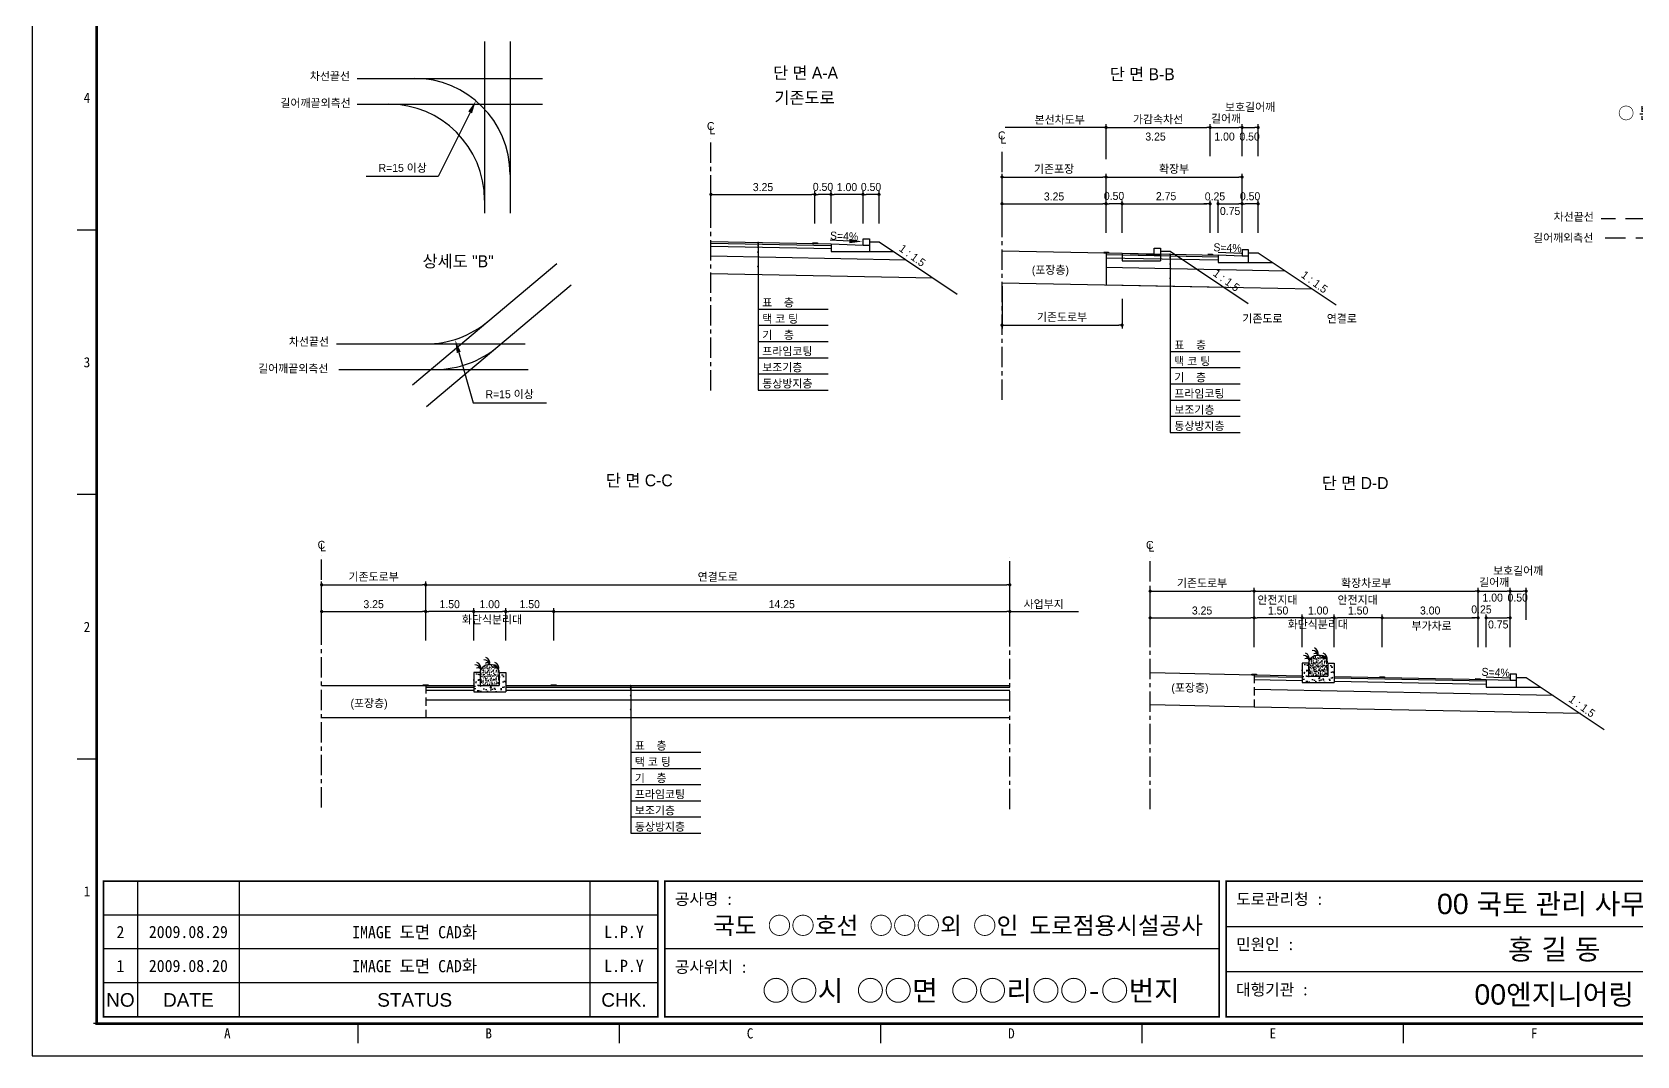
# Model space of a CAD drawing. Header units: millimetres. Extents: x 475 to 899, y 2 to 302.
# Drawn here: x 475.2 to 725.9, y 2.4 to 162.4 of the extents above; entities that cross this region are included whole.
import ezdxf
from ezdxf.enums import TextEntityAlignment as Align

# ---------------------------------------------------------------- set-up
doc = ezdxf.new("R2010")
doc.units = ezdxf.units.MM
doc.linetypes.add('CENTER', pattern=[50.8, 31.75, -6.35, 6.35, -6.35])
doc.linetypes.add('HIDDEN', pattern=[9.525, 6.35, -3.175])
for name, color, linetype in [('CC-GSTR-0004', 4, 'Continuous'), ('CZ-DIMT-0002', 7, 'Continuous'), ('CZ-EXST-0002', 1, 'Continuous'), ('CZ-LIN1-0007', 7, 'Continuous'), ('CZ-LIN2-0003', 3, 'Continuous'), ('CZ-LINE-0001', 7, 'Continuous'), ('CZ-TEXT-BOX0', 7, 'Continuous'), ('TITLE', 7, 'Continuous')]:
    doc.layers.add(name, color=color, linetype=linetype)
doc.styles.add('견고딕', font='arial.ttf')
doc.styles.add('돋움', font='')
doc.styles.add('돋음체', font='')
doc.styles.get('돋움').set_extended_font_data('Dotum')
doc.styles.get('돋음체').set_extended_font_data('DotumChe')

# ---------------------------------------------------------------- blocks, each defined once
blk = doc.blocks.new('_Dot')
at = {"color": 0, "linetype": 'ByBlock', "lineweight": -2}
blk.add_line((-0.5, 0), (-1, 0), dxfattribs=at)
at = {"color": 0, "linetype": 'ByBlock', "const_width": 0.5}
blk.add_lwpolyline([(-0.25, 0, 1), (0.25, 0, 1)], format="xyb", close=True, dxfattribs=at)

msp = doc.modelspace()

# ---------------------------------------------------------------- hatches: boundary and pattern name
at = {"layer": 'CZ-EXST-0002'}
h = msp.add_hatch(dxfattribs=at)
h.set_pattern_fill('AR-SAND', color=256, scale=0.01, style=0)
h.set_pattern_definition([(37.5, (-563.91116, 3543.1236), (-0.016000313, 0.489413237), [0, -0.38608, 0, -0.4318, 0, -0.41275]), (7.5, (-563.91116, 3543.1236), (0.44952328, 0.7168251), [0, -0.20828, 0, -0.34798, 0, -0.13335]), (327.5, (-564.2236, 3543.1236), (0.79099237, 0.001437185), [0, -0.127, 0, -0.4572, 0, -0.5969]), (317.5, (-564.2236, 3543.1236), (0.76355645, 0.22292932), [0, -0.0635, 0, -0.29972, 0, -0.3429])])
edge = h.paths.add_edge_path()
edge.add_ellipse((546.71, 62.28), major_axis=(-1.5, 0), ratio=0.829212, start_angle=180, end_angle=360)
edge.add_line((545.21, 62.28), (545.21, 60.28))
edge.add_line((545.21, 60.28), (548.21, 60.28))
edge.add_line((548.21, 60.28), (548.21, 62.28))
h = msp.add_hatch(dxfattribs=at)
h.set_pattern_fill('AR-CONC', color=256, scale=0.01, style=0)
h.set_pattern_definition([(50, (-434.5083, 3544.5868), (1.8218467, -0.15939086), [0.1905, -2.0955]), (355, (-434.5083, 3544.5868), (-0.3524283, 1.9105664), [0.1524, -1.6764]), (100.451, (-434.3565, 3544.5735), (1.469425, 1.7511669), [0.1619, -1.7809]), (46.1842, (-434.5083, 3545.0948), (2.7107904, -0.4204233), [0.28575, -3.14325]), (96.6356, (-434.2824, 3545.0597), (2.3740423, 2.4742556), [0.24285, -2.67135]), (351.184, (-434.5083, 3545.0948), (2.374046, 2.4742512), [0.2286, -2.5146]), (21, (-434.2543, 3544.9678), (1.5161488, -1.0226552), [0.1905, -2.0955]), (326, (-434.2543, 3544.9678), (0.6180203, 1.8418797), [0.1524, -1.6764]), (71.4514, (-434.128, 3544.8825), (2.1341649, 0.8192286), [0.1619, -1.7809]), (37.5, (-434.5083, 3544.58676), (0.03088603, 0.84555039), [0, -1.65608, 0, -1.7018, 0, -1.68275]), (7.5, (-434.5083, 3544.5868), (0.66819663, 1.00180575), [0, -0.97028, 0, -1.61798, 0, -0.64135]), (327.5, (-435.0747, 3544.58676), (1.35590595, -0.05728744), [0, -0.635, 0, -1.9812, 0, -2.6289]), (317.5, (-435.3287, 3544.5868), (1.4812918, 0.2542649), [0, -0.8255, 0, -1.31572, 0, -1.8669])])
h.paths.add_polyline_path([(678.61, 60.74), (678.61, 63.74), (677.61, 63.74), (677.61, 61.74), (674.61, 61.74), (674.61, 63.74), (673.61, 63.74), (673.61, 60.74)])
h = msp.add_hatch(dxfattribs=at)
h.set_pattern_fill('AR-SAND', color=256, scale=0.01, style=0)
h.set_pattern_definition([(37.5, (-434.5083, 3544.58676), (-0.016000313, 0.489413237), [0, -0.38608, 0, -0.4318, 0, -0.41275]), (7.5, (-434.5083, 3544.58676), (0.44952328, 0.7168251), [0, -0.20828, 0, -0.34798, 0, -0.13335]), (327.5, (-434.8207, 3544.58676), (0.79099237, 0.001437185), [0, -0.127, 0, -0.4572, 0, -0.5969]), (317.5, (-434.8207, 3544.58676), (0.76355645, 0.22292932), [0, -0.0635, 0, -0.29972, 0, -0.3429])])
edge = h.paths.add_edge_path()
edge.add_ellipse((676.11, 63.74), major_axis=(-1.5, 0), ratio=0.829212, start_angle=180, end_angle=360)
edge.add_line((674.61, 63.74), (674.61, 61.74))
edge.add_line((674.61, 61.74), (677.61, 61.74))
edge.add_line((677.61, 61.74), (677.61, 63.74))
h = msp.add_hatch(dxfattribs=at)
h.set_pattern_fill('AR-CONC', color=256, scale=0.01, style=0)
h.set_pattern_definition([(50, (-563.9112, 3543.1236), (1.8218467, -0.15939086), [0.1905, -2.0955]), (355, (-563.9112, 3543.1236), (-0.3524283, 1.9105664), [0.1524, -1.6764]), (100.451, (-563.7593, 3543.1103), (1.469425, 1.7511669), [0.1619, -1.7809]), (46.1842, (-563.9112, 3543.6316), (2.7107904, -0.4204233), [0.28575, -3.14325]), (96.6356, (-563.6853, 3543.5965), (2.3740423, 2.4742556), [0.24285, -2.67135]), (351.184, (-563.9112, 3543.6316), (2.374046, 2.4742512), [0.2286, -2.5146]), (21, (-563.6572, 3543.5046), (1.5161488, -1.0226552), [0.1905, -2.0955]), (326, (-563.6572, 3543.5046), (0.6180203, 1.8418797), [0.1524, -1.6764]), (71.4514, (-563.5308, 3543.4194), (2.1341649, 0.8192286), [0.1619, -1.7809]), (37.5, (-563.91116, 3543.1236), (0.03088603, 0.84555039), [0, -1.65608, 0, -1.7018, 0, -1.68275]), (7.5, (-563.9112, 3543.1236), (0.66819663, 1.00180575), [0, -0.97028, 0, -1.61798, 0, -0.64135]), (327.5, (-564.4776, 3543.1236), (1.35590595, -0.05728744), [0, -0.635, 0, -1.9812, 0, -2.6289]), (317.5, (-564.7316, 3543.1236), (1.4812918, 0.2542649), [0, -0.8255, 0, -1.31572, 0, -1.8669])])
h.paths.add_polyline_path([(549.21, 59.28), (549.21, 62.28), (548.21, 62.28), (548.21, 60.28), (545.21, 60.28), (545.21, 62.28), (544.21, 62.28), (544.21, 59.28)])
at = {"layer": 'CZ-LIN1-0007'}
for points in [[(597.9, 129.31), (597.9, 129.43), (597.15, 129.45), (597.15, 129.32)], [(643.36, 127.85), (643.36, 127.98), (642.61, 127.99), (642.61, 127.87)], [(659.61, 127.53), (659.61, 127.65), (658.86, 127.67), (658.86, 127.54)], [(537.08, 60.28), (537.08, 60.4), (536.33, 60.4), (536.33, 60.28)], [(557.08, 60.28), (557.08, 60.4), (556.33, 60.4), (556.33, 60.28)], [(666.48, 61.9), (666.49, 62.02), (665.74, 62.04), (665.73, 61.91)], [(686.48, 61.5), (686.49, 61.62), (685.74, 61.64), (685.73, 61.51)], [(701.48, 61.2), (701.49, 61.32), (700.74, 61.34), (700.73, 61.21)]]:
    msp.add_hatch(color=256, dxfattribs=at).paths.add_polyline_path(points)

# ---------------------------------------------------------------- linework, layer by layer
at = {"color": 0, "linetype": 'ByBlock', "lineweight": -2}
for p, q in [((642.73, 147.45), (642.48, 147.45)), ((628.21, 71.83), (628.46, 71.83))]:
    msp.add_line(p, q, dxfattribs=at)
at = {"color": 0, "linetype": 'ByBlock', "const_width": 0.25}
for points in [[(642.86, 147.45, 1), (643.11, 147.45, 1)], [(628.08, 71.83, 1), (627.83, 71.83, 1)]]:
    msp.add_lwpolyline(points, format="xyb", close=True, dxfattribs=at)
at = {"layer": 'CC-GSTR-0004'}
for p, q in [((600.02, 129.27), (605.02, 129.07)), ((600.02, 129.27), (600.02, 128.07)), ((600.02, 128.07), (606.02, 128.07)), ((605.02, 130.07), (606.02, 130.07)), ((605.02, 129.07), (605.02, 130.07)), ((605.02, 129.07), (606.02, 129.07)), ((606.02, 130.07), (606.02, 128.07))]:
    msp.add_line(p, q, dxfattribs=at)
for points in [[(665.23, 127.36), (664.23, 127.36), (660.48, 127.51), (660.48, 126.36), (665.23, 126.36), (665.23, 128.36), (664.23, 128.36), (664.23, 127.36)], [(707.11, 61.03), (706.11, 61.03), (702.36, 61.18), (702.36, 60.03), (707.11, 60.03), (707.11, 62.03), (706.11, 62.03), (706.11, 61.03)]]:
    msp.add_lwpolyline(points, dxfattribs=at)
at = {"layer": 'CZ-EXST-0002'}
for p, q in [((545.91, 160.87), (545.91, 134.09)), ((549.9, 160.87), (549.9, 134.09)), ((526.02, 155.13), (554.97, 155.13)), ((526.02, 151.11), (554.97, 151.11)), ((626.73, 128.18), (645.48, 127.81)), ((650.48, 128.61), (651.48, 128.61)), ((650.48, 127.61), (650.48, 128.61)), ((651.48, 128.61), (651.48, 126.61)), ((651.48, 128.11), (652.98, 128.11)), ((652.98, 128.11), (665.19, 119.97)), ((534.63, 107.22), (557.18, 126.21)), ((645.48, 127.81), (650.48, 127.61)), ((645.48, 127.81), (645.48, 126.61)), ((645.48, 126.61), (651.48, 126.61)), ((650.48, 127.61), (651.48, 127.61)), ((536.84, 103.86), (559.44, 122.88)), ((626.73, 123.18), (661.41, 122.49)), ((522.76, 113.65), (552.23, 113.65)), ((523.17, 109.65), (552.71, 109.65)), ((520.46, 60.28), (536.71, 60.28)), ((666.11, 61.9), (649.86, 62.23)), ((520.46, 55.28), (536.71, 55.28)), ((666.11, 56.9), (649.86, 57.23))]:
    msp.add_line(p, q, dxfattribs=at)
at = {"layer": 'CZ-LIN1-0007'}
for p, q in [((597.15, 129.45), (597.9, 129.43)), ((597.15, 129.32), (597.9, 129.31)), ((597.9, 129.43), (597.9, 129.31)), ((642.61, 127.99), (643.36, 127.98)), ((642.61, 127.87), (643.36, 127.85)), ((643.36, 127.98), (643.36, 127.85)), ((658.86, 127.67), (659.61, 127.65)), ((658.86, 127.54), (659.61, 127.53)), ((659.61, 127.65), (659.61, 127.53)), ((536.33, 60.28), (536.33, 60.4)), ((536.33, 60.4), (537.08, 60.4)), ((537.08, 60.28), (536.33, 60.28)), ((537.08, 60.4), (537.08, 60.28)), ((556.33, 60.4), (557.08, 60.4)), ((556.33, 60.28), (556.33, 60.4)), ((557.08, 60.28), (556.33, 60.28)), ((557.08, 60.4), (557.08, 60.28)), ((665.73, 61.91), (665.74, 62.04)), ((666.48, 61.9), (665.73, 61.91)), ((665.74, 62.04), (666.49, 62.02)), ((666.49, 62.02), (666.48, 61.9)), ((685.73, 61.51), (685.74, 61.64)), ((686.48, 61.5), (685.73, 61.51)), ((685.74, 61.64), (686.49, 61.62)), ((686.49, 61.62), (686.48, 61.5)), ((700.73, 61.21), (700.74, 61.34)), ((701.48, 61.2), (700.73, 61.21)), ((700.74, 61.34), (701.49, 61.32)), ((701.49, 61.32), (701.48, 61.2))]:
    msp.add_line(p, q, dxfattribs=at)
at = {"layer": 'CZ-LIN2-0003'}
for p, q in [((581.27, 129.64), (600.02, 129.27)), ((581.27, 129.39), (600.02, 129.02)), ((581.27, 128.89), (600.02, 128.52)), ((606.02, 129.57), (607.52, 129.57)), ((606.02, 128.07), (609.77, 128.07)), ((607.52, 129.57), (619.73, 121.43)), ((642.98, 127.86), (642.98, 122.86)), ((642.98, 127.86), (660.48, 127.51)), ((665.23, 127.86), (666.73, 127.86)), ((666.73, 127.86), (678.94, 119.72)), ((581.27, 127.39), (611.7, 126.78)), ((642.98, 127.61), (660.48, 127.26)), ((642.98, 127.11), (660.48, 126.76)), ((642.98, 125.61), (670.95, 125.05)), ((665.23, 126.36), (668.98, 126.36)), ((581.27, 124.64), (615.95, 123.95)), ((642.98, 122.86), (675.2, 122.22)), ((674.61, 63.74), (673.61, 63.74)), ((673.61, 63.74), (673.61, 60.74)), ((674.61, 63.74), (674.61, 61.74)), ((677.61, 63.74), (678.61, 63.74)), ((677.61, 63.74), (677.61, 61.74)), ((678.61, 63.74), (678.61, 60.74)), ((536.71, 60.28), (544.21, 60.28)), ((545.21, 62.28), (544.21, 62.28)), ((544.21, 62.28), (544.21, 59.28)), ((545.21, 62.28), (545.21, 60.28)), ((545.21, 60.28), (548.21, 60.28)), ((548.21, 62.28), (548.21, 60.28)), ((548.21, 62.28), (549.21, 62.28)), ((549.21, 62.28), (549.21, 59.28)), ((549.21, 60.28), (627.96, 60.28)), ((673.61, 61.75), (666.11, 61.9)), ((673.61, 61.5), (666.11, 61.65)), ((673.61, 61), (666.11, 61.15)), ((673.61, 60.74), (678.61, 60.74)), ((674.61, 61.74), (677.61, 61.74)), ((702.36, 61.18), (678.61, 61.65)), ((702.36, 60.93), (678.61, 61.4)), ((702.36, 60.43), (678.61, 60.9)), ((707.11, 61.53), (708.61, 61.53)), ((708.61, 61.53), (720.81, 53.39)), ((536.71, 60.03), (544.21, 60.03)), ((536.71, 59.53), (544.21, 59.53)), ((536.71, 58.03), (627.96, 58.03)), ((544.21, 59.28), (549.21, 59.28)), ((549.21, 60.03), (627.96, 60.03)), ((549.21, 59.53), (627.96, 59.53)), ((712.82, 58.72), (666.11, 59.65)), ((707.11, 60.03), (710.86, 60.03)), ((536.71, 55.28), (627.96, 55.28)), ((717.08, 55.88), (666.11, 56.9))]:
    msp.add_line(p, q, dxfattribs=at)
for centre, radius, start, end in [((534.9, 140.13), 15, 0, 90), ((530.91, 136.11), 15, 0, 90), ((536.79, 128.65), 15, 270, 310.097), ((538.25, 124.65), 15, 270, 310.097), ((673.74, 64.42), 1, 347.1802, 67.3267), ((675.24, 64.86), 0.88, 7.8639, 92.7752), ((675.7, 64.84), 0.44, 19.771, 124.0366), ((675.13, 65.21), 1, 347.1802, 67.3267), ((676.52, 64.42), 1, 347.1802, 67.3267), ((544.44, 62.62), 0.88, 7.8639, 92.7752), ((544.9, 62.59), 0.44, 19.771, 124.0366), ((544.33, 62.96), 1, 347.1802, 67.3267), ((545.84, 63.4), 0.88, 7.8639, 92.7752), ((546.29, 63.37), 0.44, 19.771, 124.0366), ((545.73, 63.74), 1, 347.1802, 67.3267), ((547.23, 62.62), 0.88, 7.8639, 92.7752), ((547.69, 62.59), 0.44, 19.771, 124.0366), ((547.12, 62.96), 1, 347.1802, 67.3267), ((673.84, 64.08), 0.88, 7.8639, 92.7752), ((674.3, 64.05), 0.44, 19.771, 124.0366), ((676.63, 64.08), 0.88, 7.8639, 92.7752), ((677.09, 64.05), 0.44, 19.771, 124.0366)]:
    msp.add_arc(centre, radius, start, end, dxfattribs=at)
for centre in [(546.71, 62.28), (676.11, 63.74)]:
    msp.add_ellipse(centre, major_axis=(-1.5, 0), ratio=0.829212, start_param=3.141593, end_param=6.283185, dxfattribs=at)
at = {"layer": 'CZ-LINE-0001'}
for p, q in [((642.98, 142.48), (642.98, 147.95)), ((642.98, 142.98), (642.98, 147.95)), ((659.23, 142.98), (659.23, 147.95)), ((659.23, 142.98), (659.23, 147.95)), ((664.23, 142.98), (664.23, 147.95)), ((664.23, 142.98), (664.23, 147.95)), ((666.73, 142.98), (666.73, 147.95)), ((642.98, 147.45), (627.23, 147.45)), ((643.48, 147.45), (658.73, 147.45)), ((659.73, 147.45), (663.73, 147.45)), ((664.73, 147.45), (666.23, 147.45)), ((626.73, 136.03), (626.73, 140.21)), ((627.23, 139.71), (642.48, 139.71)), ((642.98, 136.03), (642.98, 140.21)), ((642.98, 136.03), (642.98, 140.21)), ((643.48, 139.71), (663.73, 139.71)), ((664.23, 136.03), (664.23, 140.21)), ((581.27, 132.44), (581.27, 137.49)), ((581.77, 136.99), (597.02, 136.99)), ((597.52, 132.44), (597.52, 137.49)), ((597.52, 132.44), (597.52, 137.49)), ((599.52, 136.99), (598.02, 136.99)), ((600.02, 132.44), (600.02, 137.49)), ((600.02, 132.44), (600.02, 137.49)), ((604.52, 136.99), (600.52, 136.99)), ((605.02, 132.44), (605.02, 137.49)), ((605.02, 134.88), (605.02, 137.49)), ((607.02, 136.99), (605.52, 136.99)), ((607.52, 132.44), (607.52, 137.49)), ((626.73, 130.98), (626.73, 136.03)), ((627.23, 135.53), (642.48, 135.53)), ((642.98, 130.98), (642.98, 136.03)), ((642.98, 130.98), (642.98, 136.03)), ((644.98, 135.53), (643.48, 135.53)), ((645.48, 130.98), (645.48, 136.03)), ((645.48, 130.98), (645.48, 136.03)), ((645.98, 135.53), (658.73, 135.53)), ((658.73, 135.53), (658.23, 135.53)), ((659.23, 130.98), (659.23, 136.03)), ((659.23, 130.98), (659.23, 136.03)), ((660.48, 130.98), (660.48, 136.03)), ((660.48, 130.98), (660.48, 136.03)), ((660.98, 135.53), (661.48, 135.53)), ((660.98, 135.53), (663.73, 135.53)), ((664.23, 133.42), (664.23, 136.03)), ((664.23, 130.98), (664.23, 136.03)), ((666.23, 135.53), (664.73, 135.53)), ((666.73, 130.98), (666.73, 136.03)), ((588.63, 129.5), (588.63, 106.42)), ((652.99, 127.66), (652.99, 99.8)), ((626.73, 122.68), (626.73, 116.07)), ((645.48, 120.68), (645.48, 116.07)), ((588.63, 119.08), (599.56, 119.08)), ((588.63, 116.55), (599.56, 116.55)), ((627.23, 116.57), (644.98, 116.57)), ((588.63, 114.02), (599.56, 114.02)), ((588.63, 111.48), (599.56, 111.48)), ((652.99, 112.46), (663.93, 112.46)), ((588.63, 108.95), (599.56, 108.95)), ((652.99, 109.93), (663.93, 109.93)), ((588.63, 106.42), (599.56, 106.42)), ((652.99, 107.4), (663.93, 107.4)), ((652.99, 104.86), (663.93, 104.86)), ((652.99, 102.33), (663.93, 102.33)), ((652.99, 99.8), (663.93, 99.8)), ((520.46, 72.33), (520.46, 76.5)), ((520.96, 76), (536.21, 76)), ((536.71, 72.33), (536.71, 76.5)), ((536.71, 72.33), (536.71, 76.5)), ((537.21, 76), (627.46, 76)), ((627.96, 72.33), (627.96, 76.5)), ((649.86, 71.34), (649.86, 75.51)), ((666.11, 71.34), (666.11, 75.51)), ((666.11, 71.34), (666.11, 75.51)), ((701.11, 71.34), (701.11, 75.51)), ((701.11, 70.54), (701.11, 75.51)), ((706.11, 70.54), (706.11, 75.51)), ((706.11, 70.54), (706.11, 75.51)), ((708.61, 70.54), (708.61, 75.51)), ((650.36, 75.01), (665.61, 75.01)), ((666.61, 75.01), (700.61, 75.01)), ((701.61, 75.01), (705.61, 75.01)), ((706.61, 75.01), (708.11, 75.01)), ((520.46, 67.28), (520.46, 72.33)), ((520.96, 71.83), (536.21, 71.83)), ((536.71, 67.28), (536.71, 72.33)), ((536.71, 67.28), (536.71, 72.33)), ((543.71, 71.83), (537.21, 71.83)), ((544.21, 67.28), (544.21, 72.33)), ((544.21, 67.28), (544.21, 72.33)), ((544.71, 71.83), (548.71, 71.83)), ((549.21, 67.28), (549.21, 72.33)), ((549.21, 67.28), (549.21, 72.33)), ((556.21, 71.83), (549.71, 71.83)), ((556.71, 67.28), (556.71, 72.33)), ((556.71, 67.28), (556.71, 72.33)), ((557.21, 71.83), (627.46, 71.83)), ((627.96, 67.28), (627.96, 72.33)), ((627.96, 67.28), (627.96, 72.33)), ((628.46, 71.83), (638.68, 71.83)), ((649.86, 66.28), (649.86, 71.34)), ((650.36, 70.84), (665.61, 70.84)), ((666.11, 66.28), (666.11, 71.34)), ((666.11, 66.28), (666.11, 71.34)), ((673.11, 70.84), (666.61, 70.84)), ((673.61, 66.28), (673.61, 71.34)), ((673.61, 66.28), (673.61, 71.34)), ((674.11, 70.84), (678.11, 70.84)), ((678.61, 66.28), (678.61, 71.34)), ((678.61, 66.28), (678.61, 71.34)), ((685.61, 70.84), (679.11, 70.84)), ((686.11, 66.28), (686.11, 71.34)), ((686.11, 66.28), (686.11, 71.34)), ((686.61, 70.84), (700.61, 70.84)), ((700.61, 70.84), (700.11, 70.84)), ((701.11, 66.28), (701.11, 71.34)), ((701.11, 66.28), (701.11, 71.34)), ((702.36, 66.28), (702.36, 71.34)), ((702.36, 66.28), (702.36, 71.34)), ((702.86, 70.84), (705.61, 70.84)), ((702.86, 70.84), (703.36, 70.84)), ((706.11, 66.28), (706.11, 71.34)), ((568.73, 60.28), (568.73, 37.19)), ((568.73, 49.85), (579.67, 49.85)), ((568.73, 47.32), (579.67, 47.32)), ((568.73, 44.79), (579.67, 44.79)), ((568.73, 42.26), (579.67, 42.26)), ((568.73, 39.73), (579.67, 39.73)), ((568.73, 37.19), (579.67, 37.19))]:
    msp.add_line(p, q, dxfattribs=at)
at = {"layer": 'CZ-LINE-0001', "linetype": 'CENTER', "ltscale": 0.1}
for p, q in [((581.27, 106.36), (581.27, 145.75)), ((626.73, 104.91), (626.73, 144.29)), ((520.46, 41.2), (520.46, 80.58)), ((627.96, 40.95), (627.96, 80.33)), ((649.86, 40.94), (649.86, 80.32))]:
    msp.add_line(p, q, dxfattribs=at)
at = {"layer": 'CZ-LINE-0001', "linetype": 'HIDDEN', "ltscale": 0.5}
for p, q in [((736.82, 133.17), (720.3, 133.17)), ((757.46, 130.17), (720.3, 130.17))]:
    msp.add_line(p, q, dxfattribs=at)
at = {"layer": 'CZ-LINE-0001', "linetype": 'HIDDEN', "ltscale": 0.2}
for p, q in [((536.71, 60.28), (536.71, 55.28)), ((666.11, 61.9), (666.11, 56.9))]:
    msp.add_line(p, q, dxfattribs=at)
at = {"layer": 'CZ-LINE-0001'}
for points in [[(543.65, 149.81), (538.64, 139.79), (527.41, 139.79)], [(602.9, 129.71), (599.89, 129.83)], [(664.12, 127.77), (660.48, 127.92)], [(541.88, 112.3), (544.11, 104.42), (555.6, 104.42)], [(706, 61.44), (702.36, 61.59)]]:
    msp.add_lwpolyline(points, dxfattribs=at)
at = {"layer": 'CZ-LINE-0001', "linetype": 'ByBlock'}
for centre, start, end in [((588.63, 129.44), 0, 180), ((588.63, 129.44), 0, 180), ((588.63, 129.44), 180, 0), ((588.63, 129.44), 180, 0), ((588.63, 129.24), 0, 180), ((588.63, 129.24), 0, 180), ((588.63, 129.24), 180, 0), ((588.63, 129.24), 180, 0), ((588.63, 129), 0, 180), ((588.63, 129), 0, 180), ((588.63, 129), 180, 0), ((588.63, 129), 180, 0), ((588.62, 128.75), 0, 180), ((588.62, 128.75), 0, 180), ((588.62, 128.75), 180, 0), ((588.62, 128.75), 180, 0), ((588.62, 127.96), 0, 180), ((588.62, 127.96), 0, 180), ((588.62, 127.96), 180, 0), ((588.62, 127.96), 180, 0), ((588.62, 125.72), 0, 180), ((588.62, 125.72), 0, 180), ((588.62, 125.72), 180, 0), ((588.62, 125.72), 180, 0), ((652.99, 127.6), 0, 180), ((652.99, 127.6), 0, 180), ((652.99, 127.6), 180, 0), ((652.99, 127.6), 180, 0), ((652.99, 127.4), 0, 180), ((652.99, 127.4), 0, 180), ((652.99, 127.4), 180, 0), ((652.99, 127.4), 180, 0), ((652.99, 127.16), 0, 180), ((652.99, 127.16), 0, 180), ((652.99, 127.16), 180, 0), ((652.99, 127.16), 180, 0), ((652.99, 126.91), 0, 180), ((652.99, 126.91), 0, 180), ((652.99, 126.91), 180, 0), ((652.99, 126.91), 180, 0), ((652.99, 126.12), 0, 180), ((652.99, 126.12), 0, 180), ((652.99, 126.12), 180, 0), ((652.99, 126.12), 180, 0), ((652.99, 123.88), 0, 180), ((652.99, 123.88), 0, 180), ((652.99, 123.88), 180, 0), ((652.99, 123.88), 180, 0), ((568.73, 60.22), 0, 180), ((568.73, 60.22), 0, 180), ((568.73, 60.22), 180, 0), ((568.73, 60.22), 180, 0), ((568.73, 60.01), 0, 180), ((568.73, 60.01), 0, 180), ((568.73, 60.01), 180, 0), ((568.73, 60.01), 180, 0), ((568.73, 59.78), 0, 180), ((568.73, 59.78), 0, 180), ((568.73, 59.78), 180, 0), ((568.73, 59.78), 180, 0), ((568.73, 59.53), 0, 180), ((568.73, 59.53), 0, 180), ((568.73, 59.53), 180, 0), ((568.73, 59.53), 180, 0), ((568.73, 58.73), 0, 180), ((568.73, 58.73), 0, 180), ((568.73, 58.73), 180, 0), ((568.73, 58.73), 180, 0), ((568.73, 56.5), 0, 180), ((568.73, 56.5), 0, 180), ((568.73, 56.5), 180, 0), ((568.73, 56.5), 180, 0)]:
    msp.add_arc(centre, 0.0625, start, end, dxfattribs=at)
at = {"layer": 'CZ-LINE-0001'}
for points in [[(543.35, 149.96), (544.54, 151.6), (543.95, 149.66)], [(602.91, 130.04), (604.89, 129.63), (602.88, 129.37)], [(541.56, 112.21), (541.33, 114.23), (542.2, 112.39)]]:
    msp.add_solid(points, dxfattribs=at)
at = {"layer": 'TITLE', "color": 7, "linetype": 'Continuous'}
for p, q in [((485.31, 131.42), (482.29, 131.42)), ((485.31, 90.09), (482.29, 90.09)), ((485.31, 48.76), (482.29, 48.76)), ((526.14, 4.41), (526.14, 7.44)), ((566.96, 4.41), (566.96, 7.44)), ((607.79, 4.41), (607.79, 7.44)), ((648.61, 4.41), (648.61, 7.44)), ((689.44, 4.41), (689.44, 7.44))]:
    msp.add_line(p, q, dxfattribs=at)
at = {"layer": 'TITLE', "ltscale": 150}
for p, q in [((491.68, 29.72), (491.68, 8.5)), ((507.6, 29.72), (507.6, 8.5)), ((562.37, 29.72), (562.37, 8.5)), ((572.99, 24.41), (486.38, 24.41)), ((661.72, 22.64), (748.33, 22.64)), ((572.99, 19.11), (486.38, 19.11)), ((660.66, 19.11), (574.05, 19.11)), ((661.72, 15.57), (748.33, 15.57)), ((572.99, 13.8), (486.38, 13.8))]:
    msp.add_line(p, q, dxfattribs=at)
at = {"layer": 'TITLE'}
msp.add_line((893.67, 7.44), (484.81, 7.44), dxfattribs=at)
msp.add_lwpolyline([(475.23, 2.4), (898.59, 2.4), (898.59, 301.78), (475.23, 301.78)], close=True, dxfattribs=at)
at = {"layer": 'TITLE', "linetype": 'Continuous', "const_width": 0.403}
msp.add_lwpolyline([(485.31, 7.44), (485.31, 296.74), (893.56, 296.74), (893.56, 7.44)], close=True, dxfattribs=at)
at = {"layer": 'TITLE', "ltscale": 150, "const_width": 0.265}
for points in [[(486.38, 29.72), (572.99, 29.72), (572.99, 8.5), (486.38, 8.5)], [(574.05, 29.72), (660.66, 29.72), (660.66, 8.5), (574.05, 8.5)], [(748.33, 8.5), (661.72, 8.5), (661.72, 29.72), (748.33, 29.72)]]:
    msp.add_lwpolyline(points, close=True, dxfattribs=at)

# ---------------------------------------------------------------- block references
at = {"layer": 'CZ-LINE-0001', "xscale": 0.5, "yscale": 0.5, "zscale": 0.5, "rotation": 180}
for p in [(642.98, 147.45), (659.23, 147.45), (664.23, 147.45), (626.73, 139.71), (642.98, 139.71), (581.27, 136.99), (597.52, 136.99), (600.02, 136.99), (605.02, 136.99), (626.73, 135.53), (642.98, 135.53), (645.48, 135.53), (660.48, 135.53), (660.48, 135.53), (664.23, 135.53), (626.73, 116.57), (520.46, 76), (536.71, 76), (649.86, 75.01), (666.11, 75.01), (701.11, 75.01), (706.11, 75.01), (520.46, 71.83), (536.71, 71.83), (544.21, 71.83), (549.21, 71.83), (556.71, 71.83), (649.86, 70.84), (666.11, 70.84), (673.61, 70.84), (678.61, 70.84), (686.11, 70.84), (702.36, 70.84), (702.36, 70.84)]:
    msp.add_blockref('_Dot', p, dxfattribs=at)
at = {"layer": 'CZ-LINE-0001', "xscale": 0.5, "yscale": 0.5, "zscale": 0.5}
for p in [(659.23, 147.45), (664.23, 147.45), (666.73, 147.45), (642.98, 139.71), (664.23, 139.71), (597.52, 136.99), (600.02, 136.99), (605.02, 136.99), (607.52, 136.99), (642.98, 135.53), (645.48, 135.53), (659.23, 135.53), (659.23, 135.53), (664.23, 135.53), (666.73, 135.53), (645.48, 116.57), (536.71, 76), (627.96, 76), (666.11, 75.01), (701.11, 75.01), (706.11, 75.01), (708.61, 75.01), (536.71, 71.83), (544.21, 71.83), (549.21, 71.83), (556.71, 71.83), (627.96, 71.83), (666.11, 70.84), (673.61, 70.84), (678.61, 70.84), (686.11, 70.84), (701.11, 70.84), (701.11, 70.84), (706.11, 70.84)]:
    msp.add_blockref('_Dot', p, dxfattribs=at)

# ---------------------------------------------------------------- texts
at = {"layer": 'CZ-DIMT-0002', "style": '돋움'}
for s, p in [('차선끝선', (521.75, 155.47)), ('길어깨끝외측선', (519.51, 151.27)), ('C', (581.23, 147.67)), ('L', (581.5, 147.01)), ('C', (626.69, 146.21)), ('L', (626.95, 145.55)), ('R=15 이상', (533.12, 141.14)), ('차선끝선', (716.03, 133.5)), ('차선끝선', (518.48, 113.99)), ('길어깨끝외측선', (516.03, 109.8)), ('R=15 이상', (549.82, 105.78)), ('C', (520.42, 82.25)), ('C', (649.82, 82.23)), ('L', (520.68, 81.85)), ('L', (650.08, 81.83))]:
    msp.add_text(s, height=1.25, dxfattribs=at).set_placement(p, align=Align.MIDDLE_CENTER)
msp.add_text('○ 분리대 설치길이는 접속되는 도로의 길어깨외측선과 변속차로의', height=1.875, dxfattribs=at).set_placement((722.94, 149.69), align=Align.MIDDLE_LEFT)
for s, p in [('3.25', (649.12, 145.41)), ('1.00', (659.9, 145.41)), ('0.50', (663.81, 145.41)), ('길어깨외측선', (709.68, 129.59)), ('(포장층)', (631.39, 124.57)), ('표    층', (589.28, 119.47)), ('택 코 팅', (589.28, 116.94)), ('기존도로', (664.27, 116.97)), ('연결로', (677.46, 116.97)), ('기    층', (589.28, 114.4)), ('프라임코팅', (589.28, 111.87)), ('표    층', (653.64, 112.85)), ('보조기층', (589.28, 109.34)), ('택 코 팅', (653.64, 110.32)), ('동상방지층', (589.28, 106.81)), ('기    층', (653.64, 107.78)), ('프라임코팅', (653.64, 105.25)), ('보조기층', (653.64, 102.72)), ('동상방지층', (653.64, 100.19)), ('사업부지', (630.11, 72.36)), ('안전지대', (666.62, 73.02)), ('안전지대', (679.13, 73.02)), ('1.00', (701.78, 73.38)), ('0.50', (705.69, 73.38)), ('화단식분리대', (542.36, 69.95)), ('화단식분리대', (671.35, 69.2)), ('부가차로', (690.69, 68.96)), ('(포장층)', (653.19, 59.3)), ('(포장층)', (524.97, 56.89)), ('표    층', (569.38, 50.24)), ('택 코 팅', (569.38, 47.71)), ('기    층', (569.38, 45.18)), ('프라임코팅', (569.38, 42.65)), ('보조기층', (569.38, 40.12)), ('동상방지층', (569.38, 37.58))]:
    msp.add_text(s, height=1.25, dxfattribs=at).set_placement(p)
for s, rotation, p in [('S=4%', 357.7094, (602.07, 130.49)), ('1 : 1.5', 323.8881, (612.73, 127.45)), ('S=4%', 357.7094, (661.96, 128.66)), ('1 : 1.5', 323.8881, (661.79, 123.57)), ('1 : 1.5', 323.8881, (675.54, 123.32)), ('S=4%', 357.7094, (703.84, 62.33)), ('1 : 1.5', 323.8881, (717.33, 57.04))]:
    msp.add_text(s, height=1.25, rotation=rotation, dxfattribs=at).set_placement(p, align=Align.MIDDLE_CENTER)
at = {"layer": 'CZ-DIMT-0002', "insert": (635.74, 148.59), "char_height": 1.25, "attachment_point": 5, "style": '돋움'}
msp.add_mtext('본선차도부', dxfattribs=at)
at = {"layer": 'CZ-LINE-0001', "char_height": 1.25, "attachment_point": 5, "style": '돋움'}
for s, insert in [('\\A1;보호길어깨', (665.48, 150.57)), ('\\A1;가감속차선', (651.11, 148.65)), ('\\A1;길어깨', (661.73, 148.77)), ('\\A1;기존포장', (634.86, 140.9)), ('\\A1;확장부', (653.61, 140.9)), ('\\A1;3.25', (589.4, 138.13)), ('\\A1;0.50', (598.77, 138.16)), ('\\A1;1.00', (602.52, 138.13)), ('\\A1;0.50', (606.27, 138.15)), ('\\A1;3.25', (634.86, 136.67)), ('\\A1;0.50', (644.23, 136.75)), ('\\A1;2.75', (652.36, 136.71)), ('\\A1;0.25', (659.99, 136.68)), ('\\A1;0.50', (665.48, 136.7)), ('\\A1;0.75', (662.36, 134.4)), ('\\A1;기존도로부', (636.11, 117.76)), ('\\A1;기존도로부', (528.58, 77.2)), ('\\A1;연결도로', (582.33, 77.19)), ('\\A1;보호길어깨', (707.36, 78.13)), ('\\A1;기존도로부', (657.98, 76.21)), ('\\A1;확장차로{\\fGulimChe|b0|i0|c129|p32;부}', (683.61, 76.21)), ('\\A1;길어깨', (703.61, 76.33)), ('\\A1;3.25', (528.58, 72.97)), ('\\A1;1.50', (540.46, 72.97)), ('\\A1;1.00', (546.71, 72.97)), ('\\A1;1.50', (552.96, 72.97)), ('\\A1;14.25', (592.33, 72.97)), ('\\A1;0.25', (701.62, 72.15)), ('\\A1;3.25', (657.98, 71.98)), ('\\A1;1.50', (669.86, 71.98)), ('\\A1;1.00', (676.11, 71.98)), ('\\A1;1.50', (682.36, 71.98)), ('\\A1;3.00', (693.61, 71.98)), ('\\A1;0.75', (704.24, 69.8))]:
    msp.add_mtext(s, dxfattribs=dict(at, insert=insert))
at = {"layer": 'CZ-TEXT-BOX0', "style": '돋움'}
for s, p in [('단 면 A-A', (596.04, 155.99)), ('단 면 B-B', (648.63, 155.78)), ('기존도로', (595.89, 152.1)), ('상세도 "B"', (541.78, 126.55)), ('단 면 C-C', (570.08, 92.32)), ('단 면 D-D', (681.89, 91.9))]:
    msp.add_text(s, height=1.875, dxfattribs=at).set_placement(p, align=Align.MIDDLE_CENTER)
at = {"layer": 'TITLE', "color": 3, "linetype": 'Continuous', "style": '돋음체'}
for s, p in [('4', (483.8, 152.09)), ('3', (483.8, 110.76)), ('2', (483.8, 69.43)), ('1', (483.8, 28.11)), ('A', (505.73, 5.92)), ('B', (546.55, 5.92)), ('C', (587.38, 5.92)), ('D', (628.2, 5.92)), ('E', (669.03, 5.92)), ('F', (709.85, 5.92))]:
    msp.add_text(s, height=1.59, dxfattribs=at).set_placement(p, align=Align.MIDDLE)
at = {"layer": 'TITLE', "style": '돋음체'}
for s, p in [('공사명 : ', (575.64, 26)), ('도로관리청 :', (663.31, 26)), ('민원인 :', (663.31, 18.93)), ('공사위치 :', (575.64, 15.39)), ('대행기관 :', (663.31, 11.86))]:
    msp.add_text(s, height=1.804, dxfattribs=at).set_placement(p)
at = {"layer": 'TITLE', "color": 7, "linetype": 'Continuous'}
for s, height, style, p in [('00 국토 관리 사무소', 3.1832, '견고딕', (712.98, 26.18)), ('국도 ○○호선 ○○○외 ○인 도로점용시설공사', 2.7, '돋음체', (619.86, 22.79)), ('홍 길 동', 3.183, '견고딕', (712.98, 19.11)), ('○○시 ○○면 ○○리○○-○번지', 3.1832, '돋음체', (621.88, 12.63)), ('00엔지니어링', 3.183, '견고딕', (712.98, 12.03))]:
    msp.add_text(s, height=height, dxfattribs=dict(at, style=style)).set_placement(p, align=Align.MIDDLE)
at = {"layer": 'TITLE', "color": 1, "linetype": 'Continuous', "style": '돋음체'}
msp.add_text('2', height=1.91, dxfattribs=at).set_placement((489.03, 21.76), align=Align.MIDDLE)
at = {"layer": 'TITLE', "linetype": 'Continuous'}
for s, height, style, p in [('2009.08.29', 1.91, '돋음체', (499.64, 21.76)), ('L.P.Y', 1.91, '돋음체', (567.68, 21.76)), ('1', 1.91, '돋음체', (489.03, 16.45)), ('2009.08.20', 1.91, '돋음체', (499.64, 16.45)), ('L.P.Y', 1.91, '돋음체', (567.68, 16.45)), ('NO', 2.122, '견고딕', (489.03, 11.15)), ('DATE', 2.122, '견고딕', (499.64, 11.15)), ('STATUS', 2.122, '견고딕', (534.99, 11.15)), ('CHK.', 2.122, '견고딕', (567.68, 11.15))]:
    msp.add_text(s, height=height, dxfattribs=dict(at, style=style)).set_placement(p, align=Align.MIDDLE)
at = {"layer": 'TITLE', "style": '돋음체'}
for p in [(534.99, 21.76), (534.99, 16.45)]:
    msp.add_text('IMAGE 도면 CAD화', height=1.9099, dxfattribs=at).set_placement(p, align=Align.MIDDLE)

doc.saveas('drawing.dxf')
